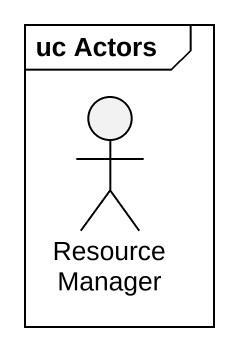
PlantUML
@startuml
mainframe uc Actors
actor "Resource Manager" as Resource_Manager #F2F2F2
@enduml
